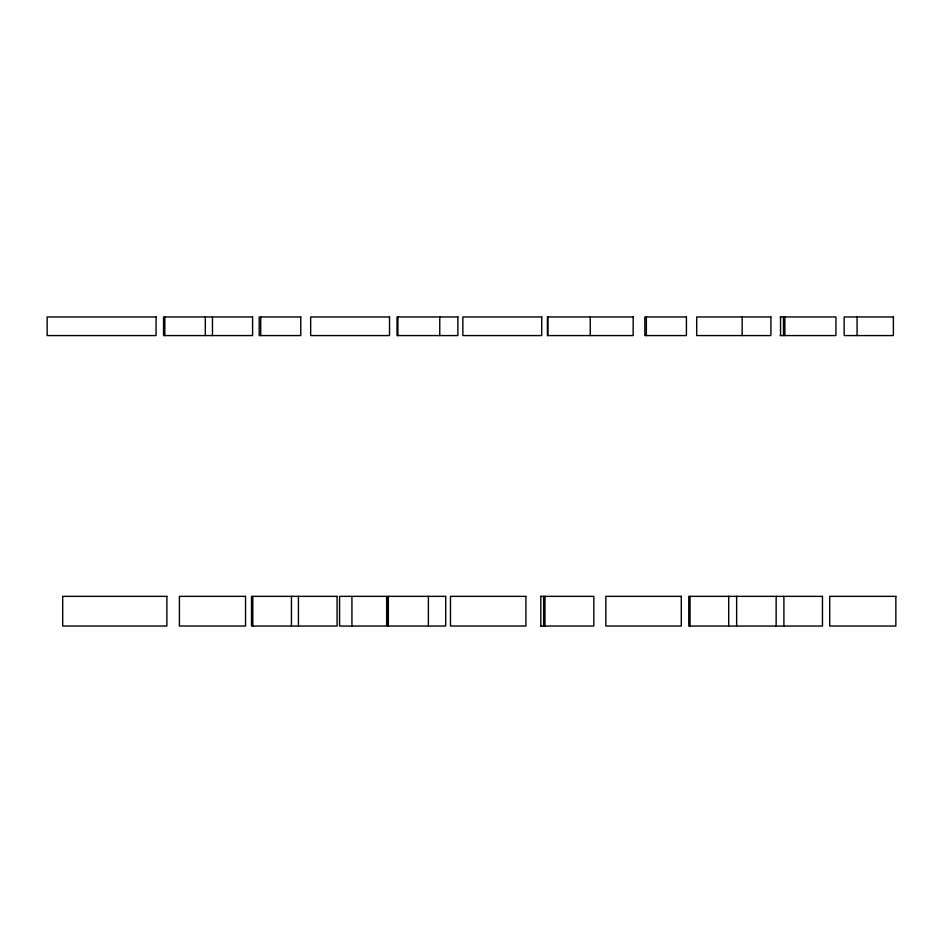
<?xml version="1.0" encoding="UTF-8"?>
<svg xmlns="http://www.w3.org/2000/svg" width="943" height="943" viewBox="0 0 943 943"><rect width="100%" height="100%" fill="white"/><g stroke="black" fill="none" stroke-linecap="round" stroke-linejoin="round"><path stroke-width="1.41" d="M780.179 316.966L835.934 316.966L835.934 335.567L780.179 335.567M540.492 596.353L593.819 596.353L593.819 626.034L540.492 626.034M857.081 316.966L857.081 335.567M784.871 316.966L784.871 335.567M783.904 596.353L783.904 626.034M783.48 316.966L783.48 335.567M780.545 316.966L780.545 335.567M776.148 596.353L776.148 626.034M742.176 316.966L742.176 335.567M736.636 596.353L736.636 626.034M728.703 596.353L728.703 626.034M690.052 596.353L690.052 626.034M646.368 316.966L646.368 335.567M590.259 316.966L590.259 335.567M547.883 316.966L547.883 335.567M544.971 596.353L544.971 626.034M543.651 596.353L543.651 626.034M540.834 596.353L540.834 626.034M439.756 316.966L439.756 335.567M428.381 596.353L428.381 626.034M397.922 316.966L397.922 335.567M388.363 596.353L388.363 626.034M351.928 596.353L351.928 626.034M298.436 596.353L298.436 626.034M291.434 596.353L291.434 626.034M260.716 316.966L260.716 335.567M252.795 596.353L252.795 626.034M212.458 316.966L212.458 335.567M205.315 316.966L205.315 335.567M164.813 316.966L164.813 335.567M156.078 316.966L47.15 316.966L47.15 335.567L156.078 335.567L156.078 316.966M252.594 316.966L163.563 316.966L163.563 335.567L252.594 335.567L252.594 316.966M300.77 316.966L259.195 316.966L259.195 335.567L300.77 335.567L300.77 316.966M389.53 316.966L310.671 316.966L310.671 335.567L389.53 335.567L389.53 316.966M457.874 316.966L397.027 316.966L397.027 335.567L457.874 335.567L457.874 316.966M541.73 316.966L462.86 316.966L462.86 335.567L541.73 335.567L541.73 316.966M633.166 316.966L547.435 316.966L547.435 335.567L633.166 335.567L633.166 316.966M686.421 316.966L644.847 316.966L644.847 335.567L686.421 335.567L686.421 316.966M770.903 316.966L696.688 316.966L696.688 335.567L770.903 335.567L770.903 316.966M893.386 316.966L844.15 316.966L844.15 335.567L893.386 335.567L893.386 316.966M166.876 596.353L62.698 596.353L62.698 626.034L166.876 626.034L166.876 596.353M245.534 596.353L179.418 596.353L179.418 626.034L245.534 626.034L245.534 596.353M337.087 596.353L251.51 596.353L251.51 626.034L337.087 626.034L337.087 596.353M386.654 596.353L339.563 596.353L339.563 626.034L386.654 626.034L386.654 596.353M445.697 596.353L387.514 596.353L387.514 626.034L445.697 626.034L445.697 596.353M525.899 596.353L450.483 596.353L450.483 626.034L525.899 626.034L525.899 596.353M681.27 596.353L605.842 596.353L605.842 626.034L681.27 626.034L681.27 596.353M822.473 596.353L688.779 596.353L688.779 626.034L822.473 626.034L822.473 596.353M895.85 596.353L829.722 596.353L829.722 626.034L895.85 626.034L895.85 596.353"/></g></svg>
